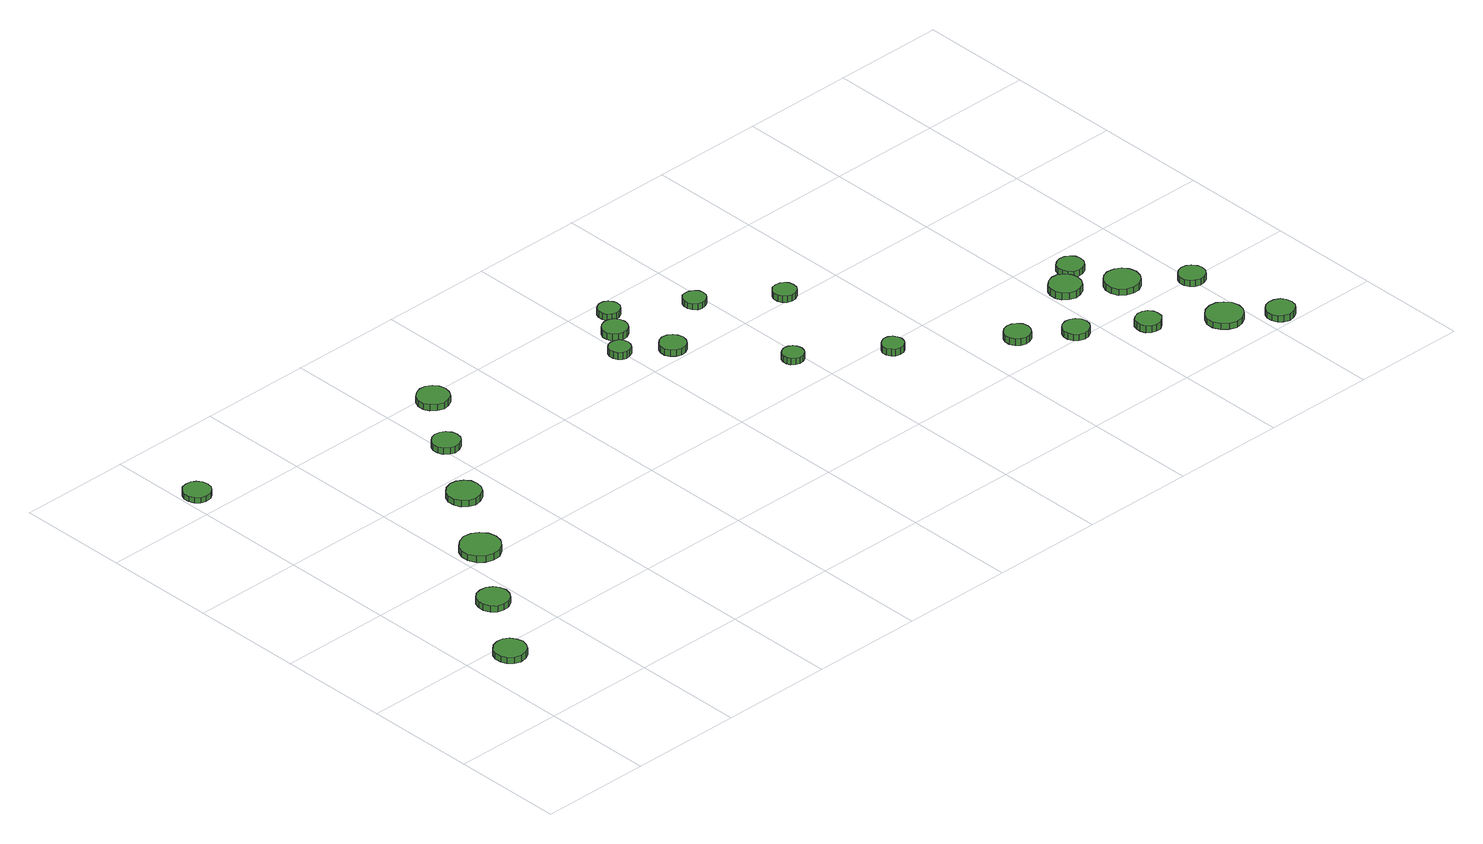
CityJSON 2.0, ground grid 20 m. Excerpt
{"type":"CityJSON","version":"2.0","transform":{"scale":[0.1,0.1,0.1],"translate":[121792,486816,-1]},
"CityObjects":{
"tree1":{"type":"SolitaryVegetationObject","attributes":{"function":"something"},"geometry":[{"type":"MultiSurface","lod":"1","boundaries":[[[0,1,2,3,4,5,6,7,8,9,10,11,12,13,14]],[[15,16,17,18,19,20,21,22,23,24,25,26,27,28,29]],[[0,29,28,1]],[[1,28,27,2]],[[2,27,26,3]],[[3,26,25,4]],[[4,25,24,5]],[[5,24,23,6]],[[6,23,22,7]],[[7,22,21,8]],[[8,21,20,9]],[[9,20,19,10]],[[10,19,18,11]],[[11,18,17,12]],[[12,17,16,13]],[[13,16,15,14]],[[14,15,29,0]]]}]},
"tree2":{"type":"SolitaryVegetationObject","attributes":{"function":"something"},"geometry":[{"type":"MultiSurface","lod":"1","boundaries":[[[30,31,32,33,34,35,36,37,38,39,40,41,42,43,44]],[[45,46,47,48,49,50,51,52,53,54,55,56,57,58,59]],[[30,59,58,31]],[[31,58,57,32]],[[32,57,56,33]],[[33,56,55,34]],[[34,55,54,35]],[[35,54,53,36]],[[36,53,52,37]],[[37,52,51,38]],[[38,51,50,39]],[[39,50,49,40]],[[40,49,48,41]],[[41,48,47,42]],[[42,47,46,43]],[[43,46,45,44]],[[44,45,59,30]]]}]},
"tree3":{"type":"SolitaryVegetationObject","attributes":{"function":"something"},"geometry":[{"type":"MultiSurface","lod":"1","boundaries":[[[60,61,62,63,64,65,66,67,68,69,70,71,72,73,74]],[[75,76,77,78,79,80,81,82,83,84,85,86,87,88,89]],[[60,89,88,61]],[[61,88,87,62]],[[62,87,86,63]],[[63,86,85,64]],[[64,85,84,65]],[[65,84,83,66]],[[66,83,82,67]],[[67,82,81,68]],[[68,81,80,69]],[[69,80,79,70]],[[70,79,78,71]],[[71,78,77,72]],[[72,77,76,73]],[[73,76,75,74]],[[74,75,89,60]]]}]},
"tree4":{"type":"SolitaryVegetationObject","attributes":{"function":"something"},"geometry":[{"type":"MultiSurface","lod":"1","boundaries":[[[90,91,92,93,94,95,96,97,98,99,100,101,102,103,104]],[[105,106,107,108,109,110,111,112,113,114,115,116,117,118,119]],[[90,119,118,91]],[[91,118,117,92]],[[92,117,116,93]],[[93,116,115,94]],[[94,115,114,95]],[[95,114,113,96]],[[96,113,112,97]],[[97,112,111,98]],[[98,111,110,99]],[[99,110,109,100]],[[100,109,108,101]],[[101,108,107,102]],[[102,107,106,103]],[[103,106,105,104]],[[104,105,119,90]]]}]},
"tree5":{"type":"SolitaryVegetationObject","attributes":{"function":"something"},"geometry":[{"type":"MultiSurface","lod":"1","boundaries":[[[120,121,122,123,124,125,126,127,128,129,130,131,132,133,134]],[[135,136,137,138,139,140,141,142,143,144,145,146,147,148,149]],[[120,149,148,121]],[[121,148,147,122]],[[122,147,146,123]],[[123,146,145,124]],[[124,145,144,125]],[[125,144,143,126]],[[126,143,142,127]],[[127,142,141,128]],[[128,141,140,129]],[[129,140,139,130]],[[130,139,138,131]],[[131,138,137,132]],[[132,137,136,133]],[[133,136,135,134]],[[134,135,149,120]]]}]},
"tree6":{"type":"SolitaryVegetationObject","attributes":{"function":"something"},"geometry":[{"type":"MultiSurface","lod":"1","boundaries":[[[150,151,152,153,154,155,156,157,158,159,160,161,162,163,164]],[[165,166,167,168,169,170,171,172,173,174,175,176,177,178,179]],[[150,179,178,151]],[[151,178,177,152]],[[152,177,176,153]],[[153,176,175,154]],[[154,175,174,155]],[[155,174,173,156]],[[156,173,172,157]],[[157,172,171,158]],[[158,171,170,159]],[[159,170,169,160]],[[160,169,168,161]],[[161,168,167,162]],[[162,167,166,163]],[[163,166,165,164]],[[164,165,179,150]]]}]},
"tree7":{"type":"SolitaryVegetationObject","attributes":{"function":"something"},"geometry":[{"type":"MultiSurface","lod":"1","boundaries":[[[180,181,182,183,184,185,186,187,188,189,190,191,192,193,194]],[[195,196,197,198,199,200,201,202,203,204,205,206,207,208,209]],[[180,209,208,181]],[[181,208,207,182]],[[182,207,206,183]],[[183,206,205,184]],[[184,205,204,185]],[[185,204,203,186]],[[186,203,202,187]],[[187,202,201,188]],[[188,201,200,189]],[[189,200,199,190]],[[190,199,198,191]],[[191,198,197,192]],[[192,197,196,193]],[[193,196,195,194]],[[194,195,209,180]]]}]},
"tree8":{"type":"SolitaryVegetationObject","attributes":{"function":"something"},"geometry":[{"type":"MultiSurface","lod":"1","boundaries":[[[210,211,212,213,214,215,216,217,218,219,220,221,222,223,224]],[[225,226,227,228,229,230,231,232,233,234,235,236,237,238,239]],[[210,239,238,211]],[[211,238,237,212]],[[212,237,236,213]],[[213,236,235,214]],[[214,235,234,215]],[[215,234,233,216]],[[216,233,232,217]],[[217,232,231,218]],[[218,231,230,219]],[[219,230,229,220]],[[220,229,228,221]],[[221,228,227,222]],[[222,227,226,223]],[[223,226,225,224]],[[224,225,239,210]]]}]},
"tree9":{"type":"SolitaryVegetationObject","attributes":{"function":"something"},"geometry":[{"type":"MultiSurface","lod":"1","boundaries":[[[240,241,242,243,244,245,246,247,248,249,250,251,252,253,254]],[[255,256,257,258,259,260,261,262,263,264,265,266,267,268,269]],[[240,269,268,241]],[[241,268,267,242]],[[242,267,266,243]],[[243,266,265,244]],[[244,265,264,245]],[[245,264,263,246]],[[246,263,262,247]],[[247,262,261,248]],[[248,261,260,249]],[[249,260,259,250]],[[250,259,258,251]],[[251,258,257,252]],[[252,257,256,253]],[[253,256,255,254]],[[254,255,269,240]]]}]},
"tree10":{"type":"SolitaryVegetationObject","attributes":{"function":"something"},"geometry":[{"type":"MultiSurface","lod":"1","boundaries":[[[270,271,272,273,274,275,276,277,278,279,280,281,282,283,284]],[[285,286,287,288,289,290,291,292,293,294,295,296,297,298,299]],[[270,299,298,271]],[[271,298,297,272]],[[272,297,296,273]],[[273,296,295,274]],[[274,295,294,275]],[[275,294,293,276]],[[276,293,292,277]],[[277,292,291,278]],[[278,291,290,279]],[[279,290,289,280]],[[280,289,288,281]],[[281,288,287,282]],[[282,287,286,283]],[[283,286,285,284]],[[284,285,299,270]]]}]},
"tree11":{"type":"SolitaryVegetationObject","attributes":{"function":"something"},"geometry":[{"type":"MultiSurface","lod":"1","boundaries":[[[300,301,302,303,304,305,306,307,308,309,310,311,312,313,314]],[[315,316,317,318,319,320,321,322,323,324,325,326,327,328,329]],[[300,329,328,301]],[[301,328,327,302]],[[302,327,326,303]],[[303,326,325,304]],[[304,325,324,305]],[[305,324,323,306]],[[306,323,322,307]],[[307,322,321,308]],[[308,321,320,309]],[[309,320,319,310]],[[310,319,318,311]],[[311,318,317,312]],[[312,317,316,313]],[[313,316,315,314]],[[314,315,329,300]]]}]},
"tree12":{"type":"SolitaryVegetationObject","attributes":{"function":"something"},"geometry":[{"type":"MultiSurface","lod":"1","boundaries":[[[330,331,332,333,334,335,336,337,338,339,340,341,342,343,344]],[[345,346,347,348,349,350,351,352,353,354,355,356,357,358,359]],[[330,359,358,331]],[[331,358,357,332]],[[332,357,356,333]],[[333,356,355,334]],[[334,355,354,335]],[[335,354,353,336]],[[336,353,352,337]],[[337,352,351,338]],[[338,351,350,339]],[[339,350,349,340]],[[340,349,348,341]],[[341,348,347,342]],[[342,347,346,343]],[[343,346,345,344]],[[344,345,359,330]]]}]},
"tree13":{"type":"SolitaryVegetationObject","attributes":{"function":"something"},"geometry":[{"type":"MultiSurface","lod":"1","boundaries":[[[360,361,362,363,364,365,366,367,368,369,370,371,372,373,374]],[[375,376,377,378,379,380,381,382,383,384,385,386,387,388,389]],[[360,389,388,361]],[[361,388,387,362]],[[362,387,386,363]],[[363,386,385,364]],[[364,385,384,365]],[[365,384,383,366]],[[366,383,382,367]],[[367,382,381,368]],[[368,381,380,369]],[[369,380,379,370]],[[370,379,378,371]],[[371,378,377,372]],[[372,377,376,373]],[[373,376,375,374]],[[374,375,389,360]]]}]},
"tree14":{"type":"SolitaryVegetationObject","attributes":{"function":"something"},"geometry":[{"type":"MultiSurface","lod":"1","boundaries":[[[390,391,392,393,394,395,396,397,398,399,400,401,402,403,404]],[[405,406,407,408,409,410,411,412,413,414,415,416,417,418,419]],[[390,419,418,391]],[[391,418,417,392]],[[392,417,416,393]],[[393,416,415,394]],[[394,415,414,395]],[[395,414,413,396]],[[396,413,412,397]],[[397,412,411,398]],[[398,411,410,399]],[[399,410,409,400]],[[400,409,408,401]],[[401,408,407,402]],[[402,407,406,403]],[[403,406,405,404]],[[404,405,419,390]]]}]},
"tree15":{"type":"SolitaryVegetationObject","attributes":{"function":"something"},"geometry":[{"type":"MultiSurface","lod":"1","boundaries":[[[420,421,422,423,424,425,426,427,428,429,430,431,432,433,434]],[[435,436,437,438,439,440,441,442,443,444,445,446,447,448,449]],[[420,449,448,421]],[[421,448,447,422]],[[422,447,446,423]],[[423,446,445,424]],[[424,445,444,425]],[[425,444,443,426]],[[426,443,442,427]],[[427,442,441,428]],[[428,441,440,429]],[[429,440,439,430]],[[430,439,438,431]],[[431,438,437,432]],[[432,437,436,433]],[[433,436,435,434]],[[434,435,449,420]]]}]},
"tree16":{"type":"SolitaryVegetationObject","attributes":{"function":"something"},"geometry":[{"type":"MultiSurface","lod":"1","boundaries":[[[450,451,452,453,454,455,456,457,458,459,460,461,462,463,464]],[[465,466,467,468,469,470,471,472,473,474,475,476,477,478,479]],[[450,479,478,451]],[[451,478,477,452]],[[452,477,476,453]],[[453,476,475,454]],[[454,475,474,455]],[[455,474,473,456]],[[456,473,472,457]],[[457,472,471,458]],[[458,471,470,459]],[[459,470,469,460]],[[460,469,468,461]],[[461,468,467,462]],[[462,467,466,463]],[[463,466,465,464]],[[464,465,479,450]]]}]},
"tree17":{"type":"SolitaryVegetationObject","attributes":{"function":"something"},"geometry":[{"type":"MultiSurface","lod":"1","boundaries":[[[480,481,482,483,484,485,486,487,488,489,490,491,492,493,494]],[[495,496,497,498,499,500,501,502,503,504,505,506,507,508,509]],[[480,509,508,481]],[[481,508,507,482]],[[482,507,506,483]],[[483,506,505,484]],[[484,505,504,485]],[[485,504,503,486]],[[486,503,502,487]],[[487,502,501,488]],[[488,501,500,489]],[[489,500,499,490]],[[490,499,498,491]],[[491,498,497,492]],[[492,497,496,493]],[[493,496,495,494]],[[494,495,509,480]]]}]},
"tree18":{"type":"SolitaryVegetationObject","attributes":{"function":"something"},"geometry":[{"type":"MultiSurface","lod":"1","boundaries":[[[510,511,512,513,514,515,516,517,518,519,520,521,522,523,524]],[[525,526,527,528,529,530,531,532,533,534,535,536,537,538,539]],[[510,539,538,511]],[[511,538,537,512]],[[512,537,536,513]],[[513,536,535,514]],[[514,535,534,515]],[[515,534,533,516]],[[516,533,532,517]],[[517,532,531,518]],[[518,531,530,519]],[[519,530,529,520]],[[520,529,528,521]],[[521,528,527,522]],[[522,527,526,523]],[[523,526,525,524]],[[524,525,539,510]]]}]},
"tree19":{"type":"SolitaryVegetationObject","attributes":{"function":"something"},"geometry":[{"type":"MultiSurface","lod":"1","boundaries":[[[540,541,542,543,544,545,546,547,548,549,550,551,552,553,554]],[[555,556,557,558,559,560,561,562,563,564,565,566,567,568,569]],[[540,569,568,541]],[[541,568,567,542]],[[542,567,566,543]],[[543,566,565,544]],[[544,565,564,545]],[[545,564,563,546]],[[546,563,562,547]],[[547,562,561,548]],[[548,561,560,549]],[[549,560,559,550]],[[550,559,558,551]],[[551,558,557,552]],[[552,557,556,553]],[[553,556,555,554]],[[554,555,569,540]]]}]},
"tree20":{"type":"SolitaryVegetationObject","attributes":{"function":"something"},"geometry":[{"type":"MultiSurface","lod":"1","boundaries":[[[570,571,572,573,574,575,576,577,578,579,580,581,582,583,584]],[[585,586,587,588,589,590,591,592,593,594,595,596,597,598,599]],[[570,599,598,571]],[[571,598,597,572]],[[572,597,596,573]],[[573,596,595,574]],[[574,595,594,575]],[[575,594,593,576]],[[576,593,592,577]],[[577,592,591,578]],[[578,591,590,579]],[[579,590,589,580]],[[580,589,588,581]],[[581,588,587,582]],[[582,587,586,583]],[[583,586,585,584]],[[584,585,599,570]]]}]},
"tree21":{"type":"SolitaryVegetationObject","attributes":{"function":"something"},"geometry":[{"type":"MultiSurface","lod":"1","boundaries":[[[600,601,602,603,604,605,606,607,608,609,610,611,612,613,614]],[[615,616,617,618,619,620,621,622,623,624,625,626,627,628,629]],[[600,629,628,601]],[[601,628,627,602]],[[602,627,626,603]],[[603,626,625,604]],[[604,625,624,605]],[[605,624,623,606]],[[606,623,622,607]],[[607,622,621,608]],[[608,621,620,609]],[[609,620,619,610]],[[610,619,618,611]],[[611,618,617,612]],[[612,617,616,613]],[[613,616,615,614]],[[614,615,629,600]]]}]},
"tree22":{"type":"SolitaryVegetationObject","attributes":{"function":"something"},"geometry":[{"type":"MultiSurface","lod":"1","boundaries":[[[630,631,632,633,634,635,636,637,638,639,640,641,642,643,644]],[[645,646,647,648,649,650,651,652,653,654,655,656,657,658,659]],[[630,659,658,631]],[[631,658,657,632]],[[632,657,656,633]],[[633,656,655,634]],[[634,655,654,635]],[[635,654,653,636]],[[636,653,652,637]],[[637,652,651,638]],[[638,651,650,639]],[[639,650,649,640]],[[640,649,648,641]],[[641,648,647,642]],[[642,647,646,643]],[[643,646,645,644]],[[644,645,659,630]]]}]},
"tree23":{"type":"SolitaryVegetationObject","attributes":{"function":"something"},"geometry":[{"type":"MultiSurface","lod":"1","boundaries":[[[660,661,662,663,664,665,666,667,668,669,670,671,672,673,674]],[[675,676,677,678,679,680,681,682,683,684,685,686,687,688,689]],[[660,689,688,661]],[[661,688,687,662]],[[662,687,686,663]],[[663,686,685,664]],[[664,685,684,665]],[[665,684,683,666]],[[666,683,682,667]],[[667,682,681,668]],[[668,681,680,669]],[[669,680,679,670]],[[670,679,678,671]],[[671,678,677,672]],[[672,677,676,673]],[[673,676,675,674]],[[674,675,689,660]]]}]},
"tree24":{"type":"SolitaryVegetationObject","attributes":{"function":"something"},"geometry":[{"type":"MultiSurface","lod":"1","boundaries":[[[690,691,692,693,694,695,696,697,698,699,700,701,702,703,704]],[[705,706,707,708,709,710,711,712,713,714,715,716,717,718,719]],[[690,719,718,691]],[[691,718,717,692]],[[692,717,716,693]],[[693,716,715,694]],[[694,715,714,695]],[[695,714,713,696]],[[696,713,712,697]],[[697,712,711,698]],[[698,711,710,699]],[[699,710,709,700]],[[700,709,708,701]],[[701,708,707,702]],[[702,707,706,703]],[[703,706,705,704]],[[704,705,719,690]]]}]}
},
"vertices":[
[99,174,20],[96,185,20],[90,195,20],[80,201,20],[68,202,20],[57,198,20],[48,190,20],[44,180,20],[44,168,20],[48,158,20],[57,150,20],[68,146,20],[80,148,20],[90,153,20],[96,163,20],[96,163,8],[90,153,8],[80,148,8],[68,146,8],[57,150,8],[48,158,8],[44,168,8],[44,180,8],[48,190,8],[57,198,8],[68,202,8],[80,201,8],[90,195,8],[96,185,8],[99,174,8],
[183,300,19],[180,312,19],[174,321,19],[164,327,19],[152,328,19],[141,325,19],[132,317,19],[128,306,19],[128,295,19],[132,284,19],[141,276,19],[152,273,19],[164,274,19],[174,280,19],[180,289,19],[180,289,7],[174,280,7],[164,274,7],[152,273,7],[141,276,7],[132,284,7],[128,295,7],[128,306,7],[132,317,7],[141,325,7],[152,328,7],[164,327,7],[174,321,7],[180,312,7],[183,300,7],
[53,852,16],[51,862,16],[45,870,16],[37,875,16],[27,876,16],[17,873,16],[10,866,16],[6,857,16],[6,847,16],[10,838,16],[17,831,16],[27,828,16],[37,829,16],[45,834,16],[51,842,16],[51,842,6],[45,834,6],[37,829,6],[27,828,6],[17,831,6],[10,838,6],[6,847,6],[6,857,6],[10,866,6],[17,873,6],[27,876,6],[37,875,6],[45,870,6],[51,862,6],[53,852,6],
[277,421,20],[274,435,20],[265,447,20],[253,454,20],[239,456,20],[225,451,20],[214,441,20],[208,428,20],[208,414,20],[214,401,20],[225,391,20],[239,387,20],[253,388,20],[265,395,20],[274,407,20],[274,407,8],[265,395,8],[253,388,8],[239,387,8],[225,391,8],[214,401,8],[208,414,8],[208,428,8],[214,441,8],[225,451,8],[239,456,8],[253,454,8],[265,447,8],[274,435,8],[277,421,8],
[360,551,20],[358,563,20],[351,572,20],[340,579,20],[328,580,20],[316,576,20],[307,568,20],[302,557,20],[302,545,20],[307,533,20],[316,525,20],[328,521,20],[340,523,20],[351,529,20],[358,539,20],[358,539,8],[351,529,8],[340,523,8],[328,521,8],[316,525,8],[307,533,8],[302,545,8],[302,557,8],[307,568,8],[316,576,8],[328,580,8],[340,579,8],[351,572,8],[358,563,8],[360,551,8],
[435,675,20],[433,684,20],[427,693,20],[418,698,20],[408,699,20],[399,696,20],[391,689,20],[387,680,20],[387,670,20],[391,661,20],[399,654,20],[408,651,20],[418,652,20],[427,657,20],[433,665,20],[433,665,8],[427,657,8],[418,652,8],[408,651,8],[399,654,8],[391,661,8],[387,670,8],[387,680,8],[391,689,8],[399,696,8],[408,699,8],[418,698,8],[427,693,8],[433,684,8],[435,675,8],
[512,782,20],[510,794,20],[503,803,20],[493,809,20],[482,810,20],[471,806,20],[462,799,20],[457,788,20],[457,776,20],[462,766,20],[471,758,20],[482,754,20],[493,756,20],[503,761,20],[510,771,20],[510,771,8],[503,761,8],[493,756,8],[482,754,8],[471,758,8],[462,766,8],[457,776,8],[457,788,8],[462,799,8],[471,806,8],[482,810,8],[493,809,8],[503,803,8],[510,794,8],[512,782,8],
[814,675,21],[812,683,21],[808,690,21],[801,693,21],[793,694,21],[786,692,21],[780,687,21],[777,679,21],[777,672,21],[780,664,21],[786,659,21],[793,657,21],[801,658,21],[808,661,21],[812,668,21],[812,668,8],[808,661,8],[801,658,8],[793,657,8],[786,659,8],[780,664,8],[777,672,8],[777,679,8],[780,687,8],[786,692,8],[793,694,8],[801,693,8],[808,690,8],[812,683,8],[814,675,8],
[852,723,20],[850,732,20],[845,740,20],[837,744,20],[828,745,20],[819,742,20],[812,736,20],[808,728,20],[808,719,20],[812,710,20],[819,704,20],[828,701,20],[837,702,20],[845,707,20],[850,714,20],[850,714,7],[845,707,7],[837,702,7],[828,701,7],[819,704,7],[812,710,7],[808,719,7],[808,728,7],[812,736,7],[819,742,7],[828,745,7],[837,744,7],[845,740,7],[850,732,7],[852,723,7],
[888,626,20],[886,635,20],[881,643,20],[873,648,20],[863,649,20],[854,646,20],[847,639,20],[843,631,20],[843,621,20],[847,613,20],[854,606,20],[863,603,20],[873,604,20],[881,609,20],[886,617,20],[886,617,8],[881,609,8],[873,604,8],[863,603,8],[854,606,8],[847,613,8],[843,621,8],[843,631,8],[847,639,8],[854,646,8],[863,649,8],[873,648,8],[881,643,8],[886,635,8],[888,626,8],
[880,769,20],[878,776,20],[873,783,20],[866,787,20],[858,788,20],[851,785,20],[845,780,20],[842,773,20],[842,765,20],[845,757,20],[851,752,20],[858,749,20],[866,750,20],[873,754,20],[878,761,20],[878,761,8],[873,754,8],[866,750,8],[858,749,8],[851,752,8],[845,757,8],[842,765,8],[842,773,8],[845,780,8],[851,785,8],[858,788,8],[866,787,8],[873,783,8],[878,776,8],[880,769,8],
[1004,474,19],[1002,482,19],[998,488,19],[991,492,19],[983,493,19],[976,490,19],[970,485,19],[967,478,19],[967,470,19],[970,463,19],[976,458,19],[983,455,19],[991,456,19],[998,460,19],[1002,466,19],[1002,466,7],[998,460,7],[991,456,7],[983,455,7],[976,458,7],[970,463,7],[967,470,7],[967,478,7],[970,485,7],[976,490,7],[983,493,7],[991,492,7],[998,488,7],[1002,482,7],[1004,474,7],
[1001,697,19],[999,705,19],[994,711,19],[987,715,19],[979,716,19],[971,714,19],[965,708,19],[962,701,19],[962,692,19],[965,685,19],[971,679,19],[979,677,19],[987,678,19],[994,682,19],[999,688,19],[999,688,8],[994,682,8],[987,678,8],[979,677,8],[971,679,8],[965,685,8],[962,692,8],[962,701,8],[965,708,8],[971,714,8],[979,716,8],[987,715,8],[994,711,8],[999,705,8],[1001,697,8],
[1137,382,20],[1135,389,20],[1131,396,20],[1124,400,20],[1116,401,20],[1108,398,20],[1103,393,20],[1099,386,20],[1099,378,20],[1103,371,20],[1108,365,20],[1116,363,20],[1124,364,20],[1131,368,20],[1135,374,20],[1135,374,7],[1131,368,7],[1124,364,7],[1116,363,7],[1108,365,7],[1103,371,7],[1099,378,7],[1099,386,7],[1103,393,7],[1108,398,7],[1116,401,7],[1124,400,7],[1131,396,7],[1135,389,7],[1137,382,7],
[1120,613,19],[1119,622,19],[1114,628,19],[1107,632,19],[1098,633,19],[1090,631,19],[1084,625,19],[1081,618,19],[1081,609,19],[1084,602,19],[1090,596,19],[1098,593,19],[1107,594,19],[1114,598,19],[1119,605,19],[1119,605,7],[1114,598,7],[1107,594,7],[1098,593,7],[1090,596,7],[1084,602,7],[1081,609,7],[1081,618,7],[1084,625,7],[1090,631,7],[1098,633,7],[1107,632,7],[1114,628,7],[1119,622,7],[1120,613,7],
[1307,268,20],[1305,278,20],[1299,285,20],[1291,290,20],[1282,291,20],[1273,288,20],[1266,282,20],[1262,273,20],[1262,264,20],[1266,255,20],[1273,249,20],[1282,246,20],[1291,247,20],[1299,251,20],[1305,259,20],[1305,259,7],[1299,251,7],[1291,247,7],[1282,246,7],[1273,249,7],[1266,255,7],[1262,264,7],[1262,273,7],[1266,282,7],[1273,288,7],[1282,291,7],[1291,290,7],[1299,285,7],[1305,278,7],[1307,268,7],
[1385,214,19],[1383,224,19],[1377,232,19],[1369,236,19],[1360,237,19],[1350,234,19],[1343,228,19],[1339,219,19],[1339,210,19],[1343,201,19],[1350,194,19],[1360,191,19],[1369,192,19],[1377,197,19],[1383,205,19],[1383,205,7],[1377,197,7],[1369,192,7],[1360,191,7],[1350,194,7],[1343,201,7],[1339,210,7],[1339,219,7],[1343,228,7],[1350,234,7],[1360,237,7],[1369,236,7],[1377,232,7],[1383,224,7],[1385,214,7],
[1482,150,20],[1481,159,20],[1475,167,20],[1467,171,20],[1458,172,20],[1449,169,20],[1442,163,20],[1439,155,20],[1439,146,20],[1442,137,20],[1449,131,20],[1458,128,20],[1467,129,20],[1475,134,20],[1481,141,20],[1481,141,7],[1475,134,7],[1467,129,7],[1458,128,7],[1449,131,7],[1442,137,7],[1439,146,7],[1439,155,7],[1442,163,7],[1449,169,7],[1458,172,7],[1467,171,7],[1475,167,7],[1481,159,7],[1482,150,7],
[1461,314,20],[1459,325,20],[1452,335,20],[1442,341,20],[1431,342,20],[1420,338,20],[1411,330,20],[1406,320,20],[1406,308,20],[1411,298,20],[1420,290,20],[1431,286,20],[1442,288,20],[1452,293,20],[1459,303,20],[1459,303,7],[1452,293,7],[1442,288,7],[1431,286,7],[1420,290,7],[1411,298,7],[1406,308,7],[1406,320,7],[1411,330,7],[1420,338,7],[1431,342,7],[1442,341,7],[1452,335,7],[1459,325,7],[1461,314,7],
[1592,78,19],[1589,92,19],[1581,102,19],[1570,109,19],[1557,110,19],[1544,106,19],[1534,97,19],[1528,85,19],[1528,72,19],[1534,60,19],[1544,51,19],[1557,46,19],[1570,48,19],[1581,55,19],[1589,65,19],[1589,65,8],[1581,55,8],[1570,48,8],[1557,46,8],[1544,51,8],[1534,60,8],[1528,72,8],[1528,85,8],[1534,97,8],[1544,106,8],[1557,110,8],[1570,109,8],[1581,102,8],[1589,92,8],[1592,78,8],
[1503,350,19],[1501,360,19],[1495,367,19],[1487,372,19],[1478,373,19],[1469,370,19],[1461,364,19],[1458,355,19],[1458,346,19],[1461,337,19],[1469,331,19],[1478,328,19],[1487,329,19],[1495,333,19],[1501,341,19],[1501,341,7],[1495,333,7],[1487,329,7],[1478,328,7],[1469,331,7],[1461,337,7],[1458,346,7],[1458,355,7],[1461,364,7],[1469,370,7],[1478,373,7],[1487,372,7],[1495,367,7],[1501,360,7],[1503,350,7],
[1541,262,19],[1538,275,19],[1531,285,19],[1520,291,19],[1507,293,19],[1495,289,19],[1485,280,19],[1480,269,19],[1480,256,19],[1485,244,19],[1495,236,19],[1507,232,19],[1520,233,19],[1531,240,19],[1538,250,19],[1538,250,7],[1531,240,7],[1520,233,7],[1507,232,7],[1495,236,7],[1485,244,7],[1480,256,7],[1480,269,7],[1485,280,7],[1495,289,7],[1507,293,7],[1520,291,7],[1531,285,7],[1538,275,7],[1541,262,7],
[1660,28,19],[1658,38,19],[1652,46,19],[1643,51,19],[1633,52,19],[1623,49,19],[1615,42,19],[1611,33,19],[1611,23,19],[1615,13,19],[1623,7,19],[1633,3,19],[1643,5,19],[1652,10,19],[1658,18,19],[1658,18,7],[1652,10,7],[1643,5,7],[1633,3,7],[1623,7,7],[1615,13,7],[1611,23,7],[1611,33,7],[1615,42,7],[1623,49,7],[1633,52,7],[1643,51,7],[1652,46,7],[1658,38,7],[1660,28,7],
[1625,197,19],[1623,206,19],[1617,214,19],[1609,219,19],[1600,220,19],[1591,217,19],[1584,211,19],[1580,202,19],[1580,192,19],[1584,184,19],[1591,178,19],[1600,175,19],[1609,176,19],[1617,180,19],[1623,188,19],[1623,188,7],[1617,180,7],[1609,176,7],[1600,175,7],[1591,178,7],[1584,184,7],[1580,192,7],[1580,202,7],[1584,211,7],[1591,217,7],[1600,220,7],[1609,219,7],[1617,214,7],[1623,206,7],[1625,197,7]
]}
